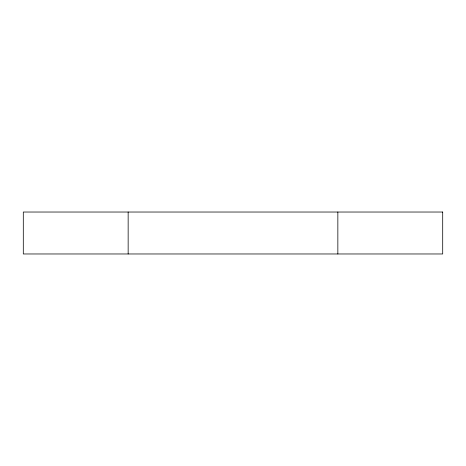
<?xml version="1.0" encoding="UTF-8"?>
<svg xmlns="http://www.w3.org/2000/svg" width="466" height="466" viewBox="0 0 466 466"><rect width="100%" height="100%" fill="white"/><g stroke="black" fill="none" stroke-linecap="round" stroke-linejoin="round"><path stroke-width="0.7" d="M337.85 212.03L337.85 253.97M128.15 212.03L128.15 253.97M442.7 212.03L23.3 212.03L23.3 253.97L442.7 253.97L442.7 212.03"/></g></svg>
